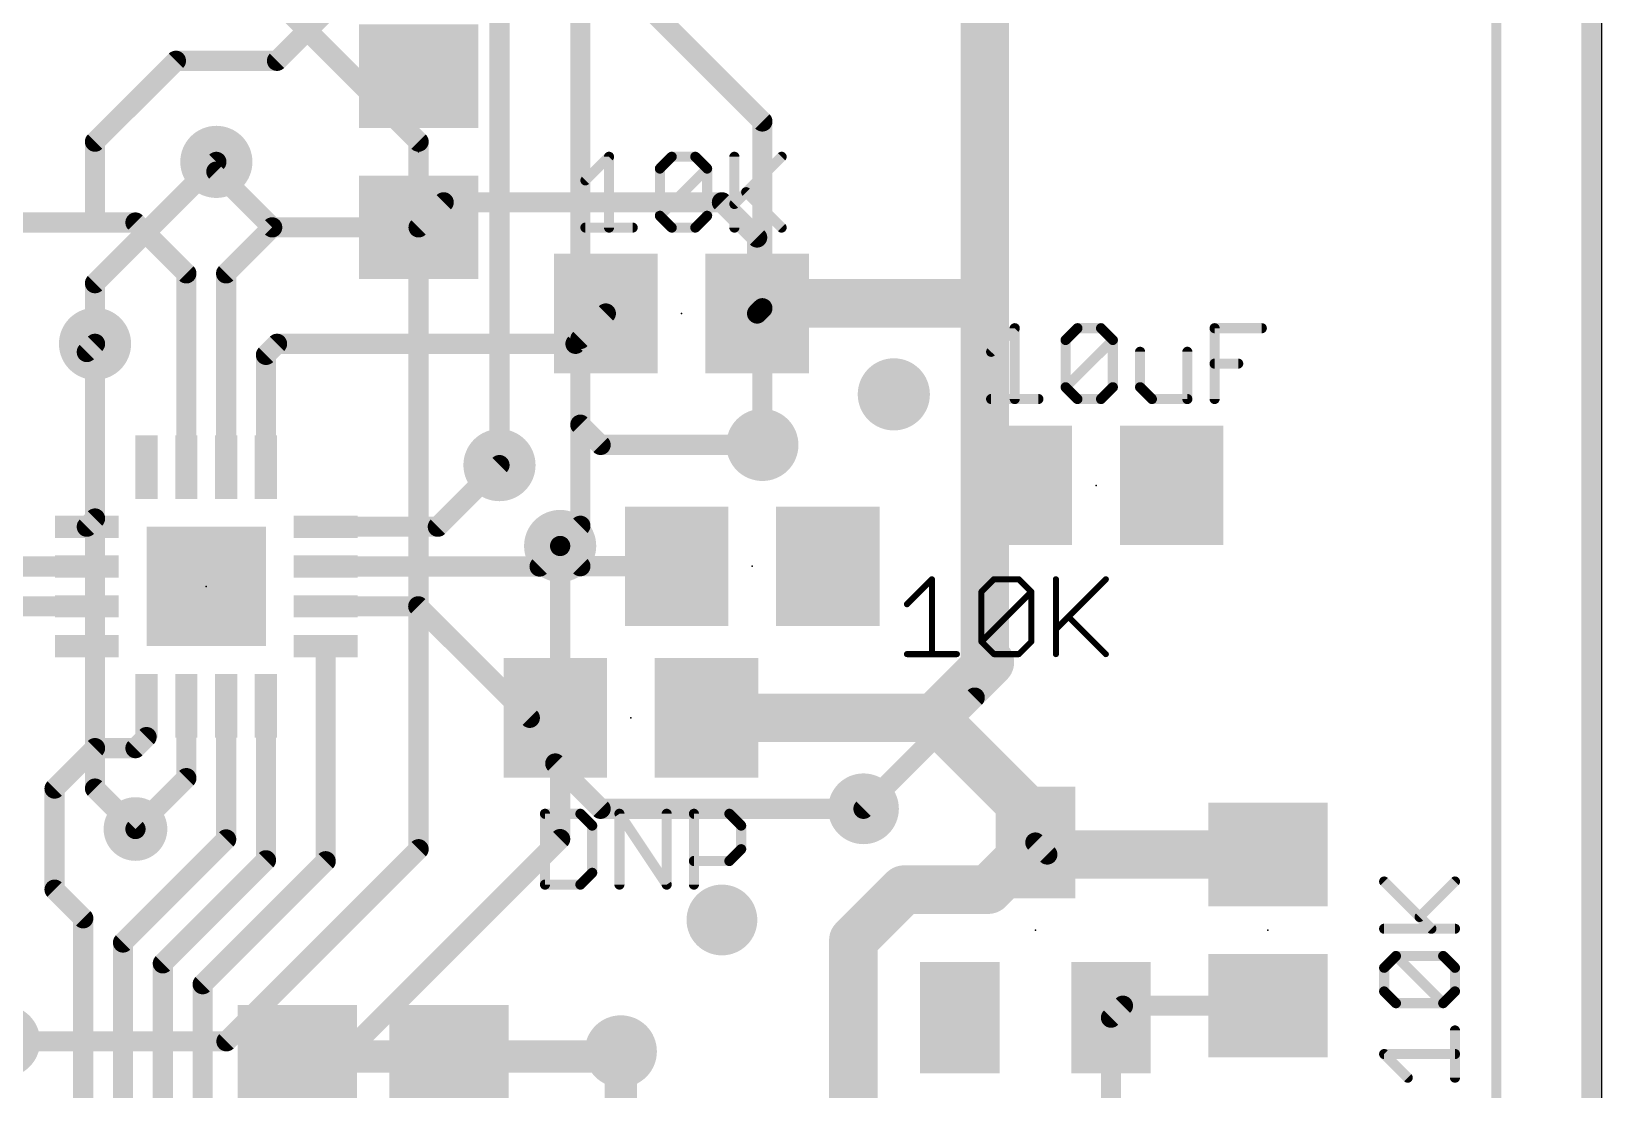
# Model space of a CAD drawing. Extents: x 0 to 56.8, y -6.3 to 91.2.
# Drawn here: x 36.79 to 56.52, y 34.95 to 48.25 of the extents above; entities that cross this region are included whole.
import ezdxf

# ---------------------------------------------------------------- set-up
doc = ezdxf.new("R2010")
doc.units = 0
for name, color, linetype in [('1', 12, 'CONTINUOUS'), ('16', 132, 'CONTINUOUS'), ('18', 110, 'CONTINUOUS'), ('20', 4, 'CONTINUOUS'), ('22', 6, 'CONTINUOUS'), ('23', 53, 'CONTINUOUS'), ('27', 253, 'CONTINUOUS')]:
    doc.layers.add(name, color=color, linetype=linetype)

# ---------------------------------------------------------------- blocks, each defined once
blk = doc.blocks.new('RECT')
blk.add_solid([(-0.5, -0.5), (0.5, -0.5), (-0.5, 0.5), (0.5, 0.5)])
blk = doc.blocks.new('ROUNDV')
at = {"const_width": 0.5}
blk.add_lwpolyline([(0, -0.25, 1), (0, 0.25, 1), (0, -0.25)], format="xyb", dxfattribs=at)

msp = doc.modelspace()

# ---------------------------------------------------------------- linework, layer by layer
at = {"layer": '1'}
for points, const_width in [([(56.388, 85.09), (56.388, 0)], 0.254), ([(48.768, 50.8), (48.768, 44.831)], 0.6096), ([(40.894, 48.895), (39.878, 47.879)], 0.254), ([(38.608, 47.879), (37.592, 46.863)], 0.254), ([(39.878, 47.879), (38.608, 47.879)], 0.254), ([(37.592, 46.863), (37.592, 45.847)], 0.254), ([(39.116, 46.609), (39.116, 46.487)], 0.254), ([(39.116, 46.487), (39.817, 45.786)], 0.254), ([(41.971, 46.101), (41.656, 45.786)], 0.254), ([(45.466, 46.101), (41.971, 46.101)], 0.254), ([(45.908, 45.659), (45.466, 46.101)], 0.254), ([(32.512, 45.847), (37.592, 45.847)], 0.254), ([(37.592, 45.847), (38.1, 45.847)], 0.254), ([(38.1, 45.847), (38.739, 45.208)], 0.254), ([(39.239, 45.208), (39.817, 45.786)], 0.254), ([(41.656, 45.786), (39.817, 45.786)], 0.254), ([(45.908, 45.659), (45.908, 44.704)], 0.254), ([(38.739, 42.775), (38.739, 45.208)], 0.254), ([(39.239, 42.775), (39.239, 45.208)], 0.254), ([(45.908, 44.704), (46.035, 44.831)], 0.6096), ([(46.035, 44.831), (48.768, 44.831)], 0.6096), ([(48.768, 44.831), (48.768, 42.545)], 0.6096), ([(43.627, 44.323), (44.008, 44.704)], 0.254), ([(43.688, 44.384), (44.008, 44.704)], 0.254), ([(45.974, 44.77), (45.908, 44.704)], 0.254), ([(37.489, 44.22), (37.592, 44.323)], 0.254), ([(37.592, 42.128), (37.592, 44.323)], 0.254), ([(39.739, 44.184), (39.878, 44.323)], 0.254), ([(39.878, 44.323), (43.627, 44.323)], 0.254), ([(43.688, 43.307), (43.688, 44.384)], 0.254), ([(39.739, 42.775), (39.739, 44.184)], 0.254), ([(43.688, 43.307), (43.942, 43.053)], 0.254), ([(43.942, 43.053), (45.974, 43.053)], 0.254), ([(41.898, 42.025), (42.672, 42.799)], 0.254), ([(48.768, 42.545), (48.768, 40.386)], 0.6096), ([(49.215, 42.545), (48.768, 42.545)], 0.254), ([(37.489, 42.025), (37.592, 42.128)], 0.254), ([(40.489, 42.025), (41.898, 42.025)], 0.254), ([(43.176, 41.525), (43.434, 41.783)], 0.254), ([(43.688, 41.529), (43.434, 41.783)], 0.254), ([(37.489, 41.525), (35.175, 41.525)], 0.254), ([(40.489, 41.525), (43.176, 41.525)], 0.254), ([(44.897, 41.529), (43.688, 41.529)], 0.254), ([(37.489, 41.025), (32.643, 41.025)], 0.254), ([(40.489, 41.025), (41.652, 41.025)], 0.254), ([(41.652, 41.025), (43.053, 39.624)], 0.254), ([(40.489, 40.525), (40.489, 37.822)], 0.254), ([(48.768, 40.386), (48.8315, 40.3225)], 0.6096), ([(48.133, 39.624), (48.8315, 40.3225)], 0.6096), ([(38.239, 39.775), (38.239, 39.382)], 0.254), ([(38.739, 39.775), (38.739, 38.866)], 0.254), ([(39.239, 39.775), (39.239, 38.096)], 0.254), ([(39.739, 39.775), (39.739, 37.834)], 0.254), ([(45.273, 39.624), (48.133, 39.624)], 0.6096), ([(48.133, 39.624), (49.403, 38.354)], 0.6096), ([(43.053, 39.624), (43.373, 39.624)], 0.254), ([(43.373, 39.624), (43.373, 39.05)], 0.254), ([(38.239, 39.382), (38.1, 39.243)], 0.254), ([(37.084, 38.735), (37.592, 39.243)], 0.254), ([(37.592, 39.243), (38.1, 39.243)], 0.254), ([(43.942, 38.481), (43.373, 39.05)], 0.254), ([(37.084, 37.465), (37.084, 38.735)], 0.254), ([(38.739, 38.866), (38.1, 38.227)], 0.254), ([(49.403, 38.354), (49.403, 38.057)], 0.6096), ([(47.244, 38.481), (43.942, 38.481)], 0.254), ([(48.811, 37.465), (49.403, 38.057)], 0.6096), ([(37.944, 36.801), (39.239, 38.096)], 0.254), ([(49.553, 37.907), (52.324, 37.907)], 0.6096), ([(49.403, 38.057), (49.553, 37.907)], 0.254), ([(38.444, 36.539), (39.739, 37.834)], 0.254), ([(38.944, 36.277), (40.489, 37.822)], 0.254), ([(47.117, 36.83), (47.752, 37.465)], 0.6096), ([(47.752, 37.465), (48.811, 37.465)], 0.6096), ([(37.084, 37.465), (37.444, 37.105)], 0.254), ([(37.444, 37.105), (37.444, 31.123)], 0.254), ([(47.117, 33.528), (47.117, 36.83)], 0.6096), ([(37.944, 36.801), (37.944, 31.123)], 0.254), ([(38.444, 36.539), (38.444, 31.123)], 0.254), ([(38.944, 36.277), (38.944, 31.123)], 0.254), ([(50.353, 35.857), (50.503, 36.007)], 0.254), ([(50.503, 36.007), (52.324, 36.007)], 0.254), ([(50.353, 32.065), (50.353, 35.857)], 0.254), ([(40.132, 35.367), (42.037, 35.367)], 0.4064), ([(44.13, 35.367), (42.037, 35.367)], 0.4064), ([(44.196, 35.433), (44.13, 35.367)], 0.4064)]:
    msp.add_lwpolyline(points, dxfattribs=dict(at, const_width=const_width))
for points, const_width in [([(38.608, 47.9425, 1), (38.608, 47.8155)], 0.127), ([(38.6529, 47.8341, 1), (38.5631, 47.9239)], 0.127), ([(39.8331, 47.9239, 1), (39.9229, 47.8341)], 0.127), ([(39.878, 47.8155, 1), (39.878, 47.9425)], 0.127), ([(37.6555, 46.863, 1), (37.5285, 46.863)], 0.127), ([(37.5471, 46.9079, 1), (37.6369, 46.8181)], 0.127), ([(39.1795, 46.609, 1), (39.0525, 46.609)], 0.127), ([(39.1609, 46.5319, 1), (39.0711, 46.4421)], 0.127), ([(39.0525, 46.487, 1), (39.1795, 46.487)], 0.127), ([(41.971, 46.1645, 1), (41.971, 46.0375)], 0.127), ([(42.0159, 46.0561, 1), (41.9261, 46.1459)], 0.127), ([(45.5109, 46.1459, 1), (45.4211, 46.0561)], 0.127), ([(45.466, 46.0375, 1), (45.466, 46.1645)], 0.127), ([(37.592, 45.9105, 1), (37.592, 45.7835)], 0.127), ([(37.592, 45.7835, 1), (37.592, 45.9105)], 0.127), ([(38.1449, 45.8919, 1), (38.0551, 45.8021)], 0.127), ([(38.1, 45.7835, 1), (38.1, 45.9105)], 0.127), ([(37.5285, 45.847, 1), (37.6555, 45.847)], 0.127), ([(39.817, 45.8495, 1), (39.817, 45.7225)], 0.127), ([(39.8619, 45.7411, 1), (39.7721, 45.8309)], 0.127), ([(39.7721, 45.7411, 1), (39.8619, 45.8309)], 0.127), ([(41.6111, 45.8309, 1), (41.7009, 45.7411)], 0.127), ([(41.656, 45.7225, 1), (41.656, 45.8495)], 0.127), ([(45.9715, 45.659, 1), (45.8445, 45.659)], 0.127), ([(45.8631, 45.6141, 1), (45.9529, 45.7039)], 0.127), ([(38.8025, 45.208, 1), (38.6755, 45.208)], 0.127), ([(38.6941, 45.1631, 1), (38.7839, 45.2529)], 0.127), ([(39.3025, 45.208, 1), (39.1755, 45.208)], 0.127), ([(39.1941, 45.2529, 1), (39.2839, 45.1631)], 0.127), ([(46.035, 44.9834, 1), (46.035, 44.6786)], 0.3048), ([(46.1428, 44.7232, 1), (45.9272, 44.9388)], 0.3048), ([(48.9204, 44.831, 1), (48.6156, 44.831)], 0.3048), ([(48.6156, 44.831, 1), (48.9204, 44.831)], 0.3048), ([(48.768, 44.6786, 1), (48.768, 44.9834)], 0.3048), ([(44.0529, 44.6591, 1), (43.9631, 44.7489)], 0.127), ([(44.0529, 44.6591, 1), (43.9631, 44.7489)], 0.127), ([(45.8002, 44.8118, 1), (46.0158, 44.5962)], 0.3048), ([(45.8631, 44.7489, 1), (45.9529, 44.6591)], 0.127), ([(46.0189, 44.7251, 1), (45.9291, 44.8149)], 0.127), ([(45.8445, 44.704, 1), (45.9715, 44.704)], 0.127), ([(37.6555, 44.323, 1), (37.5285, 44.323)], 0.127), ([(37.6369, 44.2781, 1), (37.5471, 44.3679)], 0.127), ([(39.878, 44.3865, 1), (39.878, 44.2595)], 0.127), ([(39.9229, 44.2781, 1), (39.8331, 44.3679)], 0.127), ([(43.5821, 44.3679, 1), (43.6719, 44.2781)], 0.127), ([(43.7515, 44.384, 1), (43.6245, 44.384)], 0.127), ([(43.6431, 44.4289, 1), (43.7329, 44.3391)], 0.127), ([(43.627, 44.2595, 1), (43.627, 44.3865)], 0.127), ([(37.4441, 44.2649, 1), (37.5339, 44.1751)], 0.127), ([(39.8025, 44.184, 1), (39.6755, 44.184)], 0.127), ([(39.6941, 44.2289, 1), (39.7839, 44.1391)], 0.127), ([(43.7329, 43.3519, 1), (43.6431, 43.2621)], 0.127), ([(43.6245, 43.307, 1), (43.7515, 43.307)], 0.127), ([(43.942, 43.1165, 1), (43.942, 42.9895)], 0.127), ([(43.8971, 43.0081, 1), (43.9869, 43.0979)], 0.127), ([(45.974, 42.9895, 1), (45.974, 43.1165)], 0.127), ([(38.6755, 42.775, 1), (38.8025, 42.775)], 0.127), ([(39.1755, 42.775, 1), (39.3025, 42.775)], 0.127), ([(39.6755, 42.775, 1), (39.8025, 42.775)], 0.127), ([(42.7169, 42.7541, 1), (42.6271, 42.8439)], 0.127), ([(48.9204, 42.545, 1), (48.6156, 42.545)], 0.3048), ([(48.6156, 42.545, 1), (48.9204, 42.545)], 0.3048), ([(48.768, 42.6085, 1), (48.768, 42.4815)], 0.127), ([(49.215, 42.4815, 1), (49.215, 42.6085)], 0.127), ([(37.6369, 42.0831, 1), (37.5471, 42.1729)], 0.127), ([(37.4441, 42.0699, 1), (37.5339, 41.9801)], 0.127), ([(37.5285, 42.128, 1), (37.6555, 42.128)], 0.127), ([(40.489, 42.0885, 1), (40.489, 41.9615)], 0.127), ([(41.8531, 42.0699, 1), (41.9429, 41.9801)], 0.127), ([(41.898, 41.9615, 1), (41.898, 42.0885)], 0.127), ([(43.4789, 41.8279, 1), (43.3891, 41.7381)], 0.127), ([(43.4789, 41.7381, 1), (43.3891, 41.8279)], 0.127), ([(37.489, 41.4615, 1), (37.489, 41.5885)], 0.127), ([(40.489, 41.5885, 1), (40.489, 41.4615)], 0.127), ([(43.1311, 41.5699, 1), (43.2209, 41.4801)], 0.127), ([(43.176, 41.4615, 1), (43.176, 41.5885)], 0.127), ([(43.688, 41.5925, 1), (43.688, 41.4655)], 0.127), ([(43.6431, 41.4841, 1), (43.7329, 41.5739)], 0.127), ([(44.897, 41.4655, 1), (44.897, 41.5925)], 0.127), ([(37.489, 40.9615, 1), (37.489, 41.0885)], 0.127), ([(40.489, 41.0885, 1), (40.489, 40.9615)], 0.127), ([(41.6969, 41.0699, 1), (41.6071, 40.9801)], 0.127), ([(41.652, 40.9615, 1), (41.652, 41.0885)], 0.127), ([(40.5525, 40.525, 1), (40.4255, 40.525)], 0.127), ([(48.8758, 40.4938, 1), (48.6602, 40.2782)], 0.3048), ([(48.6156, 40.386, 1), (48.9204, 40.386)], 0.3048), ([(48.9393, 40.2147, 1), (48.7237, 40.4303)], 0.3048), ([(48.7237, 40.2147, 1), (48.9393, 40.4303)], 0.3048), ([(38.3025, 39.775, 1), (38.1755, 39.775)], 0.127), ([(38.8025, 39.775, 1), (38.6755, 39.775)], 0.127), ([(39.3025, 39.775, 1), (39.1755, 39.775)], 0.127), ([(39.8025, 39.775, 1), (39.6755, 39.775)], 0.127), ([(45.273, 39.7764, 1), (45.273, 39.4716)], 0.3048), ([(48.2408, 39.7318, 1), (48.0252, 39.5162)], 0.3048), ([(48.0252, 39.7318, 1), (48.2408, 39.5162)], 0.3048), ([(48.133, 39.4716, 1), (48.133, 39.7764)], 0.3048), ([(43.053, 39.6875, 1), (43.053, 39.5605)], 0.127), ([(43.0081, 39.5791, 1), (43.0979, 39.6689)], 0.127), ([(43.4365, 39.624, 1), (43.3095, 39.624)], 0.127), ([(43.373, 39.5605, 1), (43.373, 39.6875)], 0.127), ([(38.1755, 39.382, 1), (38.3025, 39.382)], 0.127), ([(38.2839, 39.3371, 1), (38.1941, 39.4269)], 0.127), ([(37.592, 39.3065, 1), (37.592, 39.1795)], 0.127), ([(37.6369, 39.1981, 1), (37.5471, 39.2879)], 0.127), ([(38.0551, 39.2879, 1), (38.1449, 39.1981)], 0.127), ([(38.1, 39.1795, 1), (38.1, 39.3065)], 0.127), ([(43.4179, 39.0949, 1), (43.3281, 39.0051)], 0.127), ([(43.3095, 39.05, 1), (43.4365, 39.05)], 0.127), ([(37.1475, 38.735, 1), (37.0205, 38.735)], 0.127), ([(38.6755, 38.866, 1), (38.8025, 38.866)], 0.127), ([(38.7839, 38.8211, 1), (38.6941, 38.9109)], 0.127), ([(37.0391, 38.7799, 1), (37.1289, 38.6901)], 0.127), ([(49.5554, 38.354, 1), (49.2506, 38.354)], 0.3048), ([(43.942, 38.5445, 1), (43.942, 38.4175)], 0.127), ([(43.8971, 38.4361, 1), (43.9869, 38.5259)], 0.127), ([(47.244, 38.4175, 1), (47.244, 38.5445)], 0.127), ([(49.2952, 38.2462, 1), (49.5108, 38.4618)], 0.3048), ([(38.0551, 38.2719, 1), (38.1449, 38.1821)], 0.127), ([(49.5108, 37.9492, 1), (49.2952, 38.1648)], 0.3048), ([(39.1755, 38.096, 1), (39.3025, 38.096)], 0.127), ([(39.2839, 38.0511, 1), (39.1941, 38.1409)], 0.127), ([(49.2506, 38.057, 1), (49.5554, 38.057)], 0.3048), ([(49.553, 38.0594, 1), (49.553, 37.7546)], 0.3048), ([(49.4479, 38.1019, 1), (49.3581, 38.0121)], 0.127), ([(52.324, 37.7546, 1), (52.324, 38.0594)], 0.3048), ([(39.6755, 37.834, 1), (39.8025, 37.834)], 0.127), ([(39.7839, 37.7891, 1), (39.6941, 37.8789)], 0.127), ([(40.4255, 37.822, 1), (40.5525, 37.822)], 0.127), ([(40.5339, 37.7771, 1), (40.4441, 37.8669)], 0.127), ([(49.5081, 37.8621, 1), (49.5979, 37.9519)], 0.127), ([(47.752, 37.6174, 1), (47.752, 37.3126)], 0.3048), ([(47.8598, 37.3572, 1), (47.6442, 37.5728)], 0.3048), ([(48.7032, 37.5728, 1), (48.9188, 37.3572)], 0.3048), ([(48.811, 37.3126, 1), (48.811, 37.6174)], 0.3048), ([(37.1289, 37.5099, 1), (37.0391, 37.4201)], 0.127), ([(37.0205, 37.465, 1), (37.1475, 37.465)], 0.127), ([(37.5075, 37.105, 1), (37.3805, 37.105)], 0.127), ([(37.3991, 37.0601, 1), (37.4889, 37.1499)], 0.127), ([(47.0092, 36.9378, 1), (47.2248, 36.7222)], 0.3048), ([(47.2694, 36.83, 1), (46.9646, 36.83)], 0.3048), ([(38.0075, 36.801, 1), (37.8805, 36.801)], 0.127), ([(37.8991, 36.8459, 1), (37.9889, 36.7561)], 0.127), ([(38.5075, 36.539, 1), (38.3805, 36.539)], 0.127), ([(38.3991, 36.5839, 1), (38.4889, 36.4941)], 0.127), ([(39.0075, 36.277, 1), (38.8805, 36.277)], 0.127), ([(38.8991, 36.3219, 1), (38.9889, 36.2321)], 0.127), ([(50.503, 36.0705, 1), (50.503, 35.9435)], 0.127), ([(50.5479, 35.9621, 1), (50.4581, 36.0519)], 0.127), ([(52.324, 35.9435, 1), (52.324, 36.0705)], 0.127), ([(50.4165, 35.857, 1), (50.2895, 35.857)], 0.127), ([(50.3081, 35.9019, 1), (50.3979, 35.8121)], 0.127), ([(40.132, 35.4686, 1), (40.132, 35.2654)], 0.2032), ([(42.037, 35.4686, 1), (42.037, 35.2654)], 0.2032), ([(42.037, 35.2654, 1), (42.037, 35.4686)], 0.2032), ([(44.0582, 35.4388, 1), (44.2018, 35.2952)], 0.2032), ([(44.2678, 35.3612, 1), (44.1242, 35.5048)], 0.2032), ([(44.13, 35.2654, 1), (44.13, 35.4686)], 0.2032)]:
    msp.add_lwpolyline(points, format="xyb", dxfattribs=dict(at, const_width=const_width))
at = {"layer": '16'}
for points, const_width in [([(56.388, 85.09), (56.388, 0)], 0.254), ([(42.037, 51.054), (45.974, 47.117)], 0.254), ([(48.641, 49.784), (48.641, 39.878)], 0.254), ([(41.656, 46.863), (39.624, 48.895)], 0.254), ([(42.672, 42.799), (42.672, 48.641)], 0.254), ([(43.688, 42.037), (43.688, 48.514)], 0.254), ([(45.974, 43.053), (45.974, 47.117)], 0.254), ([(41.656, 37.973), (41.656, 46.863)], 0.254), ([(37.592, 45.085), (39.116, 46.609)], 0.254), ([(37.592, 44.323), (37.592, 45.085)], 0.254), ([(37.592, 38.735), (37.592, 44.323)], 0.254), ([(43.434, 41.783), (43.688, 42.037)], 0.254), ([(43.434, 38.1), (43.434, 41.783)], 0.254), ([(48.641, 39.878), (47.244, 38.481)], 0.254), ([(38.1, 38.227), (37.592, 38.735)], 0.254), ([(39.243, 33.909), (43.434, 38.1)], 0.254), ([(39.243, 35.56), (41.656, 37.973)], 0.254), ([(36.449, 35.56), (39.243, 35.56)], 0.254), ([(44.196, 33.655), (44.196, 35.433)], 0.4064)]:
    msp.add_lwpolyline(points, dxfattribs=dict(at, const_width=const_width))
for points, const_width in [([(46.0375, 47.117, 1), (45.9105, 47.117)], 0.127), ([(45.9291, 47.0721, 1), (46.0189, 47.1619)], 0.127), ([(41.7195, 46.863, 1), (41.5925, 46.863)], 0.127), ([(41.6111, 46.8181, 1), (41.7009, 46.9079)], 0.127), ([(39.1609, 46.5641, 1), (39.0711, 46.6539)], 0.127), ([(37.6555, 45.085, 1), (37.5285, 45.085)], 0.127), ([(37.5471, 45.1299, 1), (37.6369, 45.0401)], 0.127), ([(37.6555, 44.323, 1), (37.5285, 44.323)], 0.127), ([(37.5285, 44.323, 1), (37.6555, 44.323)], 0.127), ([(45.9105, 43.053, 1), (46.0375, 43.053)], 0.127), ([(42.6085, 42.799, 1), (42.7355, 42.799)], 0.127), ([(43.6245, 42.037, 1), (43.7515, 42.037)], 0.127), ([(43.7329, 41.9921, 1), (43.6431, 42.0819)], 0.127), ([(43.4975, 41.783, 1), (43.3705, 41.783)], 0.127), ([(43.3891, 41.8279, 1), (43.4789, 41.7381)], 0.127), ([(48.5775, 39.878, 1), (48.7045, 39.878)], 0.127), ([(48.6859, 39.8331, 1), (48.5961, 39.9229)], 0.127), ([(37.6369, 38.7799, 1), (37.5471, 38.6901)], 0.127), ([(37.5285, 38.735, 1), (37.6555, 38.735)], 0.127), ([(47.1991, 38.5259, 1), (47.2889, 38.4361)], 0.127), ([(38.0551, 38.1821, 1), (38.1449, 38.2719)], 0.127), ([(41.7009, 37.9281, 1), (41.6111, 38.0179)], 0.127), ([(43.3705, 38.1, 1), (43.4975, 38.1)], 0.127), ([(43.4789, 38.0551, 1), (43.3891, 38.1449)], 0.127), ([(41.5925, 37.973, 1), (41.7195, 37.973)], 0.127), ([(39.1981, 35.6049, 1), (39.2879, 35.5151)], 0.127), ([(39.243, 35.4965, 1), (39.243, 35.6235)], 0.127), ([(44.2976, 35.433, 1), (44.0944, 35.433)], 0.2032)]:
    msp.add_lwpolyline(points, format="xyb", dxfattribs=dict(at, const_width=const_width))
at = {"layer": '20'}
msp.add_line((56.515, 88.646), (56.515, -3.81), dxfattribs=at)
at = {"layer": '22', "const_width": 0.127}
msp.add_lwpolyline([(55.194, 0.513), (55.194, 78.513)], dxfattribs=at)
at = {"layer": '23'}
for p in [(41.656, 46.736), (44.958, 44.704), (50.165, 42.545), (45.847, 41.529), (38.989, 41.275), (44.323, 39.624), (49.403, 36.957), (52.324, 36.957)]:
    msp.add_point(p, dxfattribs=at)
at = {"layer": '27'}
for points, const_width in [([(43.7515, 46.3767), (44.0481, 46.6733)], 0.127), ([(44.0481, 46.6733), (44.0481, 45.7835)], 0.127), ([(44.687, 46.525), (44.8353, 46.6733)], 0.127), ([(44.687, 45.9318), (44.687, 46.525)], 0.127), ([(44.687, 45.9318), (45.2802, 46.525)], 0.127), ([(44.8353, 46.6733), (45.1319, 46.6733)], 0.127), ([(45.1319, 46.6733), (45.2802, 46.525)], 0.127), ([(45.2802, 46.525), (45.2802, 45.9318)], 0.127), ([(45.6225, 46.6733), (45.6225, 45.7835)], 0.127), ([(45.6225, 46.0801), (46.2157, 46.6733)], 0.127), ([(45.7708, 46.2284), (46.2157, 45.7835)], 0.127), ([(44.8353, 45.7835), (44.687, 45.9318)], 0.127), ([(45.2802, 45.9318), (45.1319, 45.7835)], 0.127), ([(43.7515, 45.7835), (44.3447, 45.7835)], 0.127), ([(45.1319, 45.7835), (44.8353, 45.7835)], 0.127), ([(48.8475, 44.2227), (49.1441, 44.5193)], 0.127), ([(49.1441, 44.5193), (49.1441, 43.6295)], 0.127), ([(49.783, 44.371), (49.9313, 44.5193)], 0.127), ([(49.9313, 44.5193), (50.2279, 44.5193)], 0.127), ([(50.2279, 44.5193), (50.3762, 44.371)], 0.127), ([(51.6541, 43.6295), (51.6541, 44.5193)], 0.127), ([(51.6541, 44.5193), (52.2472, 44.5193)], 0.127), ([(49.783, 43.7778), (49.783, 44.371)], 0.127), ([(49.783, 43.7778), (50.3762, 44.371)], 0.127), ([(50.3762, 44.371), (50.3762, 43.7778)], 0.127), ([(50.7185, 44.2227), (50.7185, 43.7778)], 0.127), ([(51.3117, 43.6295), (51.3117, 44.2227)], 0.127), ([(51.6541, 44.0744), (51.9506, 44.0744)], 0.127), ([(49.9313, 43.6295), (49.783, 43.7778)], 0.127), ([(50.3762, 43.7778), (50.2279, 43.6295)], 0.127), ([(50.7185, 43.7778), (50.8668, 43.6295)], 0.127), ([(48.8475, 43.6295), (49.4407, 43.6295)], 0.127), ([(50.2279, 43.6295), (49.9313, 43.6295)], 0.127), ([(50.8668, 43.6295), (51.3117, 43.6295)], 0.127), ([(47.7901, 41.0512), (48.1036, 41.3647)], 0.0762), ([(48.1036, 41.3647), (48.1036, 40.4241)], 0.0762), ([(48.7256, 41.2079), (48.8824, 41.3647)], 0.0762), ([(48.7256, 40.5809), (48.7256, 41.2079)], 0.0762), ([(48.7256, 40.5809), (49.3527, 41.2079)], 0.0762), ([(48.8824, 41.3647), (49.1959, 41.3647)], 0.0762), ([(49.1959, 41.3647), (49.3527, 41.2079)], 0.0762), ([(49.3527, 41.2079), (49.3527, 40.5809)], 0.0762), ([(49.6611, 41.3647), (49.6611, 40.4241)], 0.0762), ([(49.6611, 40.7376), (50.2882, 41.3647)], 0.0762), ([(49.8179, 40.8944), (50.2882, 40.4241)], 0.0762), ([(47.7901, 40.4241), (48.4172, 40.4241)], 0.0762), ([(48.8824, 40.4241), (48.7256, 40.5809)], 0.0762), ([(49.1959, 40.4241), (48.8824, 40.4241)], 0.0762), ([(49.3527, 40.5809), (49.1959, 40.4241)], 0.0762), ([(43.2435, 38.4183), (43.2435, 37.5285)], 0.127), ([(43.6884, 38.4183), (43.2435, 38.4183)], 0.127), ([(43.8367, 38.27), (43.6884, 38.4183)], 0.127), ([(44.179, 37.5285), (44.179, 38.4183)], 0.127), ([(44.179, 38.4183), (44.7722, 37.5285)], 0.127), ([(44.7722, 37.5285), (44.7722, 38.4183)], 0.127), ([(45.1145, 37.5285), (45.1145, 38.4183)], 0.127), ([(45.1145, 38.4183), (45.5594, 38.4183)], 0.127), ([(45.5594, 38.4183), (45.7077, 38.27)], 0.127), ([(43.8367, 37.6768), (43.8367, 38.27)], 0.127), ([(45.7077, 38.27), (45.7077, 37.9734)], 0.127), ([(45.5594, 37.8251), (45.1145, 37.8251)], 0.127), ([(45.7077, 37.9734), (45.5594, 37.8251)], 0.127), ([(43.6884, 37.5285), (43.8367, 37.6768)], 0.127), ([(43.2435, 37.5285), (43.6884, 37.5285)], 0.127), ([(54.3769, 36.974), (53.7837, 37.5672)], 0.127), ([(54.2286, 37.1223), (54.6735, 37.5672)], 0.127), ([(53.7837, 36.974), (54.6735, 36.974)], 0.127), ([(53.7837, 36.4833), (53.932, 36.6316)], 0.127), ([(53.932, 36.6316), (54.5252, 36.6316)], 0.127), ([(54.5252, 36.0385), (53.932, 36.6316)], 0.127), ([(54.5252, 36.6316), (54.6735, 36.4833)], 0.127), ([(53.7837, 36.1868), (53.7837, 36.4833)], 0.127), ([(54.6735, 36.4833), (54.6735, 36.1868)], 0.127), ([(53.932, 36.0385), (53.7837, 36.1868)], 0.127), ([(54.5252, 36.0385), (53.932, 36.0385)], 0.127), ([(54.6735, 36.1868), (54.5252, 36.0385)], 0.127), ([(54.6735, 35.1029), (54.6735, 35.6961)], 0.127), ([(54.0803, 35.1029), (53.7837, 35.3995)], 0.127), ([(53.7837, 35.3995), (54.6735, 35.3995)], 0.127)]:
    msp.add_lwpolyline(points, dxfattribs=dict(at, const_width=const_width))
for points, const_width in [([(44.0798, 46.6733, 1), (44.0163, 46.6733)], 0.0635), ([(44.0705, 46.6508, 1), (44.0256, 46.6957)], 0.0635), ([(44.7188, 46.525, 1), (44.6553, 46.525)], 0.0635), ([(44.6646, 46.5474, 1), (44.7095, 46.5025)], 0.0635), ([(44.8353, 46.705, 1), (44.8353, 46.6415)], 0.0635), ([(44.8578, 46.6508, 1), (44.8129, 46.6957)], 0.0635), ([(45.1543, 46.6957, 1), (45.1094, 46.6508)], 0.0635), ([(45.1319, 46.6415, 1), (45.1319, 46.705)], 0.0635), ([(45.3119, 46.525, 1), (45.2484, 46.525)], 0.0635), ([(45.3026, 46.5025, 1), (45.2577, 46.5474)], 0.0635), ([(45.2577, 46.5025, 1), (45.3026, 46.5474)], 0.0635), ([(45.6543, 46.6733, 1), (45.5908, 46.6733)], 0.0635), ([(46.2382, 46.6508, 1), (46.1933, 46.6957)], 0.0635), ([(43.729, 46.3991, 1), (43.774, 46.3542)], 0.0635), ([(45.7933, 46.2508, 1), (45.7484, 46.2059)], 0.0635), ([(44.6553, 45.9318, 1), (44.7188, 45.9318)], 0.0635), ([(44.7095, 45.9542, 1), (44.6646, 45.9093)], 0.0635), ([(44.6646, 45.9542, 1), (44.7095, 45.9093)], 0.0635), ([(45.2484, 45.9318, 1), (45.3119, 45.9318)], 0.0635), ([(45.3026, 45.9093, 1), (45.2577, 45.9542)], 0.0635), ([(45.6001, 46.1025, 1), (45.645, 46.0576)], 0.0635), ([(43.7515, 45.8153, 1), (43.7515, 45.7518)], 0.0635), ([(44.0163, 45.7835, 1), (44.0798, 45.7835)], 0.0635), ([(44.3447, 45.7518, 1), (44.3447, 45.8153)], 0.0635), ([(44.8353, 45.8153, 1), (44.8353, 45.7518)], 0.0635), ([(44.8129, 45.761, 1), (44.8578, 45.806)], 0.0635), ([(45.1094, 45.806, 1), (45.1543, 45.761)], 0.0635), ([(45.1319, 45.7518, 1), (45.1319, 45.8153)], 0.0635), ([(45.5908, 45.7835, 1), (45.6543, 45.7835)], 0.0635), ([(46.1933, 45.761, 1), (46.2382, 45.806)], 0.0635), ([(49.1758, 44.5193, 1), (49.1123, 44.5193)], 0.0635), ([(49.1665, 44.4968, 1), (49.1216, 44.5417)], 0.0635), ([(49.9313, 44.551, 1), (49.9313, 44.4875)], 0.0635), ([(49.9538, 44.4968, 1), (49.9089, 44.5417)], 0.0635), ([(50.2503, 44.5417, 1), (50.2054, 44.4968)], 0.0635), ([(50.2279, 44.4875, 1), (50.2279, 44.551)], 0.0635), ([(51.6858, 44.5193, 1), (51.6223, 44.5193)], 0.0635), ([(51.6541, 44.551, 1), (51.6541, 44.4875)], 0.0635), ([(52.2472, 44.4875, 1), (52.2472, 44.551)], 0.0635), ([(49.8148, 44.371, 1), (49.7513, 44.371)], 0.0635), ([(49.7606, 44.3934, 1), (49.8055, 44.3485)], 0.0635), ([(50.4079, 44.371, 1), (50.3444, 44.371)], 0.0635), ([(50.3986, 44.3485, 1), (50.3537, 44.3934)], 0.0635), ([(50.3537, 44.3485, 1), (50.3986, 44.3934)], 0.0635), ([(48.825, 44.2451, 1), (48.87, 44.2002)], 0.0635), ([(50.7503, 44.2227, 1), (50.6868, 44.2227)], 0.0635), ([(51.3435, 44.2227, 1), (51.28, 44.2227)], 0.0635), ([(51.6541, 44.1061, 1), (51.6541, 44.0426)], 0.0635), ([(51.9506, 44.0426, 1), (51.9506, 44.1061)], 0.0635), ([(49.7513, 43.7778, 1), (49.8148, 43.7778)], 0.0635), ([(49.8055, 43.8002, 1), (49.7606, 43.7553)], 0.0635), ([(49.7606, 43.8002, 1), (49.8055, 43.7553)], 0.0635), ([(50.3444, 43.7778, 1), (50.4079, 43.7778)], 0.0635), ([(50.3986, 43.7553, 1), (50.3537, 43.8002)], 0.0635), ([(50.6868, 43.7778, 1), (50.7503, 43.7778)], 0.0635), ([(50.741, 43.8002, 1), (50.6961, 43.7553)], 0.0635), ([(48.8475, 43.6613, 1), (48.8475, 43.5977)], 0.0635), ([(49.1123, 43.6295, 1), (49.1758, 43.6295)], 0.0635), ([(49.4407, 43.5977, 1), (49.4407, 43.6613)], 0.0635), ([(49.9313, 43.6613, 1), (49.9313, 43.5977)], 0.0635), ([(49.9089, 43.607, 1), (49.9538, 43.652)], 0.0635), ([(50.2054, 43.652, 1), (50.2503, 43.607)], 0.0635), ([(50.2279, 43.5977, 1), (50.2279, 43.6613)], 0.0635), ([(50.8668, 43.6613, 1), (50.8668, 43.5977)], 0.0635), ([(50.8444, 43.607, 1), (50.8893, 43.652)], 0.0635), ([(51.28, 43.6295, 1), (51.3435, 43.6295)], 0.0635), ([(51.3117, 43.5977, 1), (51.3117, 43.6613)], 0.0635), ([(51.6223, 43.6295, 1), (51.6858, 43.6295)], 0.0635), ([(48.1227, 41.3647, 1), (48.0846, 41.3647)], 0.0381), ([(48.1171, 41.3512, 1), (48.0902, 41.3782)], 0.0381), ([(48.7121, 41.2214, 1), (48.7391, 41.1945)], 0.0381), ([(48.7447, 41.2079, 1), (48.7066, 41.2079)], 0.0381), ([(48.8824, 41.3838, 1), (48.8824, 41.3457)], 0.0381), ([(48.8959, 41.3512, 1), (48.8689, 41.3782)], 0.0381), ([(49.2094, 41.3782, 1), (49.1824, 41.3512)], 0.0381), ([(49.1959, 41.3457, 1), (49.1959, 41.3838)], 0.0381), ([(49.3717, 41.2079, 1), (49.3336, 41.2079)], 0.0381), ([(49.3662, 41.1945, 1), (49.3392, 41.2214)], 0.0381), ([(49.3392, 41.1945, 1), (49.3662, 41.2214)], 0.0381), ([(49.6802, 41.3647, 1), (49.6421, 41.3647)], 0.0381), ([(50.3017, 41.3512, 1), (50.2747, 41.3782)], 0.0381), ([(47.7766, 41.0646, 1), (47.8036, 41.0377)], 0.0381), ([(49.8314, 40.9079, 1), (49.8044, 40.8809)], 0.0381), ([(49.6477, 40.7511, 1), (49.6746, 40.7242)], 0.0381), ([(47.7901, 40.4432, 1), (47.7901, 40.4051)], 0.0381), ([(48.0846, 40.4241, 1), (48.1227, 40.4241)], 0.0381), ([(48.4172, 40.4051, 1), (48.4172, 40.4432)], 0.0381), ([(48.7391, 40.5943, 1), (48.7121, 40.5674)], 0.0381), ([(48.7121, 40.5943, 1), (48.7391, 40.5674)], 0.0381), ([(48.7066, 40.5809, 1), (48.7447, 40.5809)], 0.0381), ([(48.8824, 40.4432, 1), (48.8824, 40.4051)], 0.0381), ([(48.8689, 40.4106, 1), (48.8959, 40.4376)], 0.0381), ([(49.1824, 40.4376, 1), (49.2094, 40.4106)], 0.0381), ([(49.1959, 40.4051, 1), (49.1959, 40.4432)], 0.0381), ([(49.3336, 40.5809, 1), (49.3717, 40.5809)], 0.0381), ([(49.3662, 40.5674, 1), (49.3392, 40.5943)], 0.0381), ([(49.6421, 40.4241, 1), (49.6802, 40.4241)], 0.0381), ([(50.2747, 40.4106, 1), (50.3017, 40.4376)], 0.0381), ([(43.2753, 38.4183, 1), (43.2118, 38.4183)], 0.0635), ([(43.2435, 38.45, 1), (43.2435, 38.3865)], 0.0635), ([(43.7108, 38.4407, 1), (43.6659, 38.3958)], 0.0635), ([(43.6884, 38.3865, 1), (43.6884, 38.45)], 0.0635), ([(44.2108, 38.4183, 1), (44.1473, 38.4183)], 0.0635), ([(44.2054, 38.4359, 1), (44.1526, 38.4006)], 0.0635), ([(44.8039, 38.4183, 1), (44.7404, 38.4183)], 0.0635), ([(45.1463, 38.4183, 1), (45.0828, 38.4183)], 0.0635), ([(45.1145, 38.45, 1), (45.1145, 38.3865)], 0.0635), ([(45.5819, 38.4407, 1), (45.537, 38.3958)], 0.0635), ([(45.5594, 38.3865, 1), (45.5594, 38.45)], 0.0635), ([(43.8684, 38.27, 1), (43.8049, 38.27)], 0.0635), ([(43.8142, 38.2475, 1), (43.8591, 38.2924)], 0.0635), ([(45.7395, 38.27, 1), (45.676, 38.27)], 0.0635), ([(45.6853, 38.2475, 1), (45.7302, 38.2924)], 0.0635), ([(45.1145, 37.8568, 1), (45.1145, 37.7933)], 0.0635), ([(45.537, 37.8475, 1), (45.5819, 37.8026)], 0.0635), ([(45.5594, 37.7933, 1), (45.5594, 37.8568)], 0.0635), ([(45.676, 37.9734, 1), (45.7395, 37.9734)], 0.0635), ([(45.7302, 37.9509, 1), (45.6853, 37.9958)], 0.0635), ([(43.8049, 37.6768, 1), (43.8684, 37.6768)], 0.0635), ([(43.8591, 37.6543, 1), (43.8142, 37.6992)], 0.0635), ([(43.2435, 37.5603, 1), (43.2435, 37.4967)], 0.0635), ([(43.2118, 37.5285, 1), (43.2753, 37.5285)], 0.0635), ([(43.6659, 37.551, 1), (43.7108, 37.506)], 0.0635), ([(43.6884, 37.4967, 1), (43.6884, 37.5603)], 0.0635), ([(44.1473, 37.5285, 1), (44.2108, 37.5285)], 0.0635), ([(44.7404, 37.5285, 1), (44.8039, 37.5285)], 0.0635), ([(44.7458, 37.5109, 1), (44.7986, 37.5461)], 0.0635), ([(45.0828, 37.5285, 1), (45.1463, 37.5285)], 0.0635), ([(53.8062, 37.5896, 1), (53.7613, 37.5447)], 0.0635), ([(54.696, 37.5447, 1), (54.651, 37.5896)], 0.0635), ([(54.2062, 37.1447, 1), (54.2511, 37.0998)], 0.0635), ([(53.7837, 37.0057, 1), (53.7837, 36.9422)], 0.0635), ([(54.3545, 36.9515, 1), (54.3994, 36.9964)], 0.0635), ([(54.6735, 36.9422, 1), (54.6735, 37.0057)], 0.0635), ([(53.932, 36.6634, 1), (53.932, 36.5999)], 0.0635), ([(53.9545, 36.6541, 1), (53.9096, 36.6092)], 0.0635), ([(53.9545, 36.6092, 1), (53.9096, 36.6541)], 0.0635), ([(54.5477, 36.6541, 1), (54.5028, 36.6092)], 0.0635), ([(54.5252, 36.5999, 1), (54.5252, 36.6634)], 0.0635), ([(53.8155, 36.4833, 1), (53.752, 36.4833)], 0.0635), ([(53.7613, 36.5058, 1), (53.8062, 36.4609)], 0.0635), ([(54.7053, 36.4833, 1), (54.6418, 36.4833)], 0.0635), ([(54.651, 36.4609, 1), (54.696, 36.5058)], 0.0635), ([(53.752, 36.1868, 1), (53.8155, 36.1868)], 0.0635), ([(53.8062, 36.2092, 1), (53.7613, 36.1643)], 0.0635), ([(53.932, 36.0702, 1), (53.932, 36.0067)], 0.0635), ([(53.9096, 36.016, 1), (53.9545, 36.0609)], 0.0635), ([(54.5028, 36.0609, 1), (54.5477, 36.016)], 0.0635), ([(54.5028, 36.016, 1), (54.5477, 36.0609)], 0.0635), ([(54.5252, 36.0067, 1), (54.5252, 36.0702)], 0.0635), ([(54.6418, 36.1868, 1), (54.7053, 36.1868)], 0.0635), ([(54.696, 36.1643, 1), (54.651, 36.2092)], 0.0635), ([(54.7053, 35.6961, 1), (54.6418, 35.6961)], 0.0635), ([(53.7837, 35.4313, 1), (53.7837, 35.3678)], 0.0635), ([(53.8062, 35.422, 1), (53.7613, 35.3771)], 0.0635), ([(54.6735, 35.3678, 1), (54.6735, 35.4313)], 0.0635), ([(54.0579, 35.0805, 1), (54.1028, 35.1254)], 0.0635), ([(54.6418, 35.1029, 1), (54.7053, 35.1029)], 0.0635)]:
    msp.add_lwpolyline(points, format="xyb", dxfattribs=dict(at, const_width=const_width))

# ---------------------------------------------------------------- block references
at = {"layer": '1'}
for p, xscale, yscale, rotation in [((41.656, 47.686), 1.3, 1.5, 90), ((41.656, 45.786), 1.3, 1.5, 90), ((38.239, 42.775), 0.8, 0.28, 270), ((38.739, 42.775), 0.8, 0.28, 270), ((39.239, 42.775), 0.8, 0.28, 270), ((39.739, 42.775), 0.8, 0.28, 270), ((44.897, 41.529), 1.3, 1.5, 180), ((46.797, 41.529), 1.3, 1.5, 180), ((38.989, 41.275), 1.5, 1.5, 180), ((40.489, 42.025), 0.8, 0.28, 180), ((40.489, 41.525), 0.8, 0.28, 180), ((40.489, 41.025), 0.8, 0.28, 180), ((40.489, 40.525), 0.8, 0.28, 180), ((43.373, 39.624), 1.3, 1.5, 180), ((45.273, 39.624), 1.3, 1.5, 180), ((38.239, 39.775), 0.8, 0.28, 90), ((38.739, 39.775), 0.8, 0.28, 90), ((39.239, 39.775), 0.8, 0.28, 90), ((39.739, 39.775), 0.8, 0.28, 90), ((52.324, 37.907), 1.3, 1.5, 90), ((52.324, 36.007), 1.3, 1.5, 90), ((40.132, 35.367), 1.3, 1.5, 270), ((42.037, 35.367), 1.3, 1.5, 270)]:
    msp.add_blockref('RECT', p, dxfattribs=dict(at, xscale=xscale, yscale=yscale, rotation=rotation))
for p, xscale, yscale in [((44.008, 44.704), 1.3, 1.5), ((45.908, 44.704), 1.3, 1.5), ((49.215, 42.545), 1.3, 1.5), ((51.115, 42.545), 1.3, 1.5), ((37.489, 42.025), 0.8, 0.28), ((37.489, 41.525), 0.8, 0.28), ((37.489, 41.025), 0.8, 0.28), ((37.489, 40.525), 0.8, 0.28)]:
    msp.add_blockref('RECT', p, dxfattribs=dict(at, xscale=xscale, yscale=yscale))
at = {"layer": '1', "yscale": 1.4}
for p in [(49.403, 38.057), (48.453, 35.857), (50.353, 35.857)]:
    msp.add_blockref('RECT', p, dxfattribs=at)
at = {"layer": '18'}
for p, xscale, yscale in [((39.116, 46.609), 0.9064, 0.9064), ((39.116, 46.609), 0.9064, 0.9064), ((37.592, 44.323), 0.9064, 0.9064), ((37.592, 44.323), 0.9064, 0.9064), ((47.625, 43.688), 0.9064, 0.9064), ((47.625, 43.688), 0.9064, 0.9064), ((45.974, 43.053), 0.9064, 0.9064), ((45.974, 43.053), 0.9064, 0.9064), ((42.672, 42.799), 0.9064, 0.9064), ((42.672, 42.799), 0.9064, 0.9064), ((43.434, 41.783), 0.9064, 0.9064), ((43.434, 41.783), 0.9064, 0.9064), ((47.244, 38.481), 0.889, 0.889), ((47.244, 38.481), 0.889, 0.889), ((38.1, 38.227), 0.8001, 0.8001), ((38.1, 38.227), 0.8001, 0.8001), ((45.466, 37.084), 0.889, 0.889), ((45.466, 37.084), 0.889, 0.889), ((36.449, 35.56), 0.9064, 0.9064), ((36.449, 35.56), 0.9064, 0.9064), ((44.196, 35.433), 0.9064, 0.9064), ((44.196, 35.433), 0.9064, 0.9064)]:
    msp.add_blockref('ROUNDV', p, dxfattribs=dict(at, xscale=xscale, yscale=yscale))

doc.saveas('drawing.dxf')
